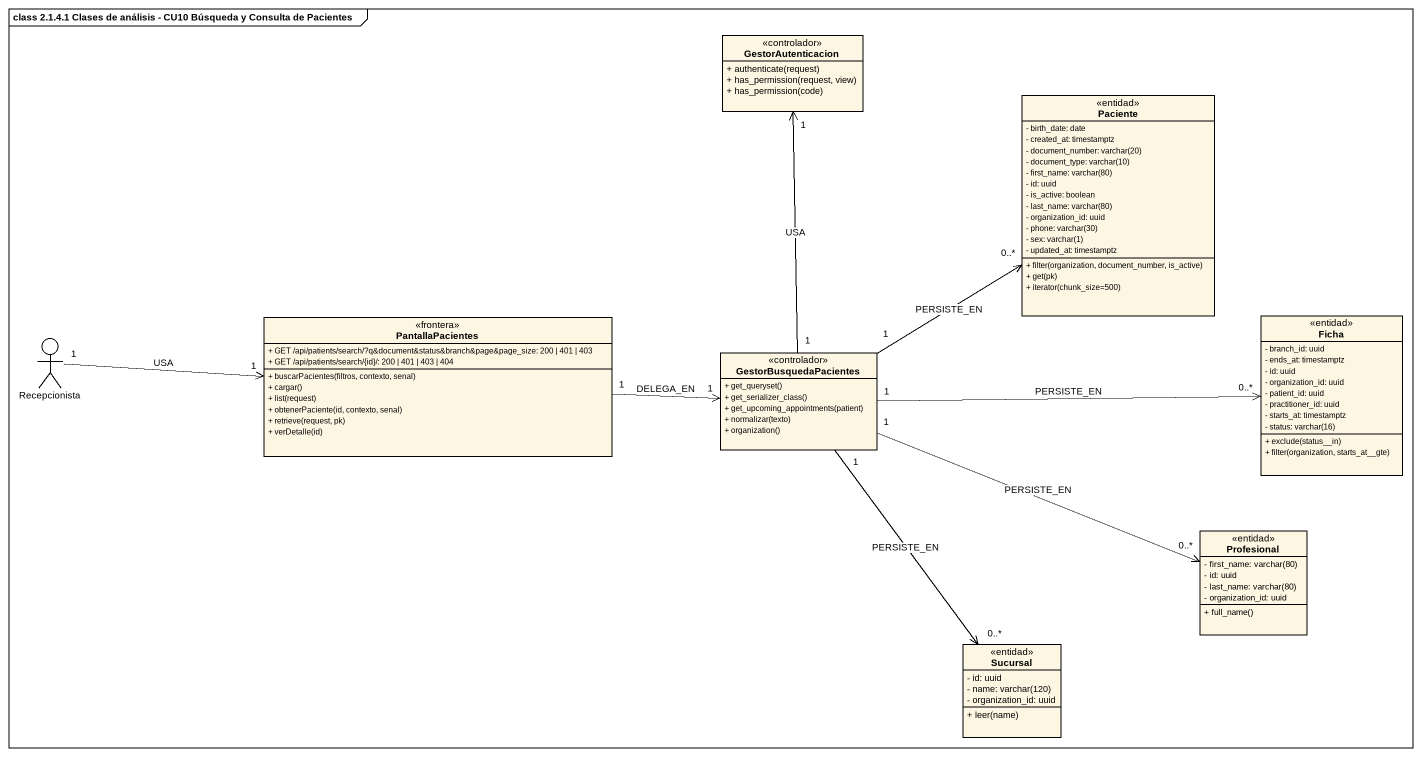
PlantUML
@startuml
mainframe class 2.1.4.1 Clases de análisis - CU10 Búsqueda y Consulta de Pacientes
allowmixing
hide circle
hide empty members
skinparam classAttributeIconSize 0
class GestorAutenticacion <<controlador>> {
  + authenticate(request)
  + has_permission(request, view)
  + has_permission(code)
}
class Paciente <<entidad>> {
  - birth_date: date
  - created_at: timestamptz
  {field} - document_number: varchar(20)
  {field} - document_type: varchar(10)
  {field} - first_name: varchar(80)
  - id: uuid
  - is_active: boolean
  {field} - last_name: varchar(80)
  - organization_id: uuid
  {field} - phone: varchar(30)
  {field} - sex: varchar(1)
  - updated_at: timestamptz
  + filter(organization, document_number, is_active)
  + get(pk)
  + iterator(chunk_size=500)
}
actor Recepcionista
class PantallaPacientes <<frontera>> {
  + GET /api/patients/search/?q&document&status&branch&page&page_size: 200 | 401 | 403
  + GET /api/patients/search/{id}/: 200 | 401 | 403 | 404
  + buscarPacientes(filtros, contexto, senal)
  + cargar()
  + list(request)
  + obtenerPaciente(id, contexto, senal)
  + retrieve(request, pk)
  + verDetalle(id)
}
class Ficha <<entidad>> {
  - branch_id: uuid
  - ends_at: timestamptz
  - id: uuid
  - organization_id: uuid
  - patient_id: uuid
  - practitioner_id: uuid
  - starts_at: timestamptz
  {field} - status: varchar(16)
  + exclude(status__in)
  + filter(organization, starts_at__gte)
}
class GestorBusquedaPacientes <<controlador>> {
  + get_queryset()
  + get_serializer_class()
  + get_upcoming_appointments(patient)
  + normalizar(texto)
  + organization()
}
class Profesional <<entidad>> {
  {field} - first_name: varchar(80)
  - id: uuid
  {field} - last_name: varchar(80)
  - organization_id: uuid
  + full_name()
}
class Sucursal <<entidad>> {
  - id: uuid
  {field} - name: varchar(120)
  - organization_id: uuid
  + leer(name)
}
Recepcionista "1" -right-> "1" PantallaPacientes : USA
PantallaPacientes "1" -right-> "1" GestorBusquedaPacientes : DELEGA_EN
GestorBusquedaPacientes "1" -up-> "1" GestorAutenticacion : USA
GestorBusquedaPacientes "1" -up-> "0..*" Paciente : PERSISTE_EN
GestorBusquedaPacientes "1" -right-> "0..*" Ficha : PERSISTE_EN
GestorBusquedaPacientes "1" -right-> "0..*" Profesional : PERSISTE_EN
GestorBusquedaPacientes "1" --> "0..*" Sucursal : PERSISTE_EN
@enduml
